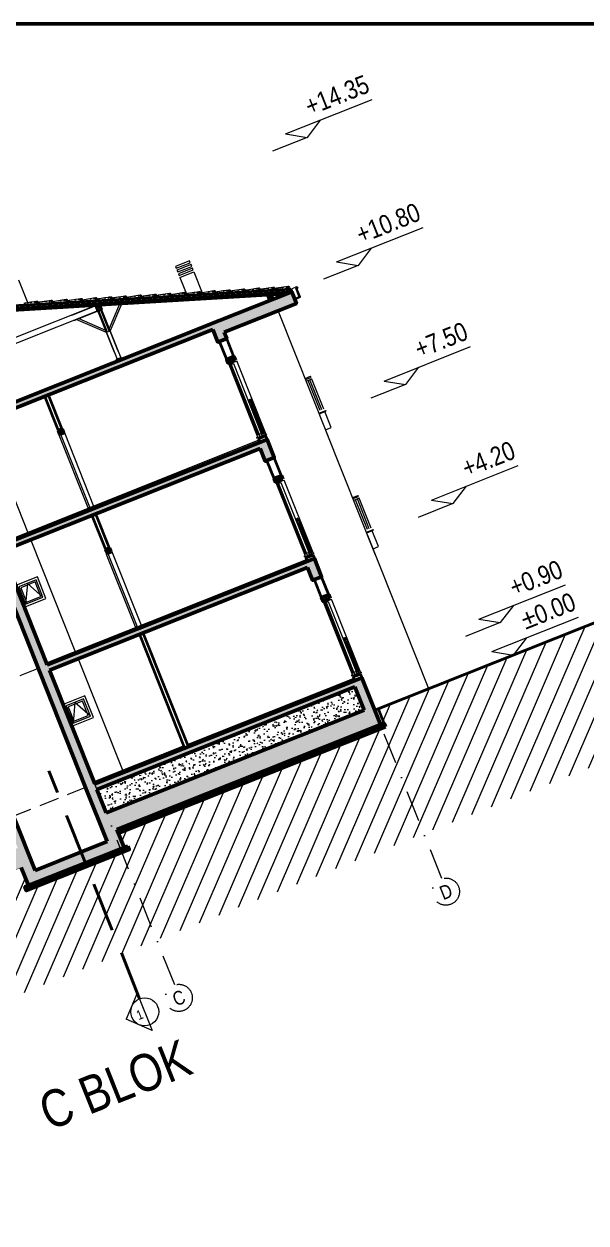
# Model space of a CAD drawing. Header units: millimetres. Extents: x 1811019 to 3717122, y -501178 to -243171.
# Drawn here: x 1822987 to 1823348, y -244002 to -243230 of the extents above; entities that cross this region are included whole.
import ezdxf
from ezdxf.enums import TextEntityAlignment as Align

# ---------------------------------------------------------------- set-up
doc = ezdxf.new("R2010")
doc.units = ezdxf.units.MM
for name, pattern in [('aks line', [0.4001, 0.2, -0.1, 0.0001, -0.1]), ('izdüşüm ön', [9.525, 6.35, -3.175]), ('su yalıtım', [30, 12, -18])]:
    doc.linetypes.add(name, pattern=pattern)
for name, color, linetype, lineweight in [('a_aks_line', 251, 'aks line', 13), ('a_ba', 6, 'Continuous', 50), ('a_doğrama', 251, 'Continuous', 20), ('a_duvar', 255, 'Continuous', 35), ('a_görünüş', 32, 'Continuous', 25), ('a_görünüş_ince', 8, 'Continuous', 20), ('a_görünüş_kalın', 20, 'Continuous', 40), ('a_hatch_ba', 252, 'Continuous', 13), ('a_hatch_misc', 251, 'Continuous', 15), ('a_izdüşüm_ön', 6, 'izdüşüm ön', 9), ('a_kaplama', 40, 'Continuous', 15), ('a_kesit_line', 7, 'izdüşüm ön', 40), ('a_not_malzeme_text', 252, 'Continuous', 5), ('a_not_misc', 144, 'Continuous', 5), ('a_not_text', 7, 'Continuous', 13), ('a_yalıtım_su', 7, 'su yalıtım', 13), ('a_çerçeve_line', 7, 'Continuous', 50)]:
    doc.layers.add(name, color=color, linetype=linetype, lineweight=lineweight)
doc.styles.add('arial_1_18', font='ARIALN.TTF', dxfattribs={"height": 0.2})
doc.styles.get("Standard").update_dxf_attribs({"font": 'ARIALN.TTF'})
pattern_1 = [(45, (-491373.7089, 61297.3185), (-1.122532015, 1.122532015), []), (45, (-491372.5864, 61297.3185), (-1.122532015, 1.122532015), [0.79375, -0.396875])]
pattern_2 = [(45, (-491373.7089, 61297.3185), (-0.5612660076, 0.5612660076), [])]

# ---------------------------------------------------------------- blocks, each defined once
blk = doc.blocks.new('kesit_2_c_blok')
at = {"layer": 'a_ba', "ltscale": 100}
for p, q in [((-490, 220), (-490, 210)), ((-480, 220), (-480, 210))]:
    blk.add_line(p, q, dxfattribs=at)
at = {"layer": 'a_ba'}
for p, q in [((-1390, 0), (-2080, 0)), ((-965, 0), (-1097.5, 0)), ((0, 0), (-740, 0)), ((-1415, -15), (-2055, -15)), ((-965, -15), (-1097.5, -15)), ((-25, -15), (-740, -15))]:
    blk.add_line(p, q, dxfattribs=at)
for points in [[(-765, -15), (-765, 315)], [(-740, 0), (-740, 315)], [(-2055, -15), (-2055, -50), (-2080, -50), (-2080, 0)], [(-1390, 0), (-1390, -50), (-1415, -50), (-1415, -15)], [(-965, -15), (-965, 0)], [(0, 0), (0, -50), (-25, -50), (-25, -15)]]:
    blk.add_lwpolyline(points, dxfattribs=at)
for points in [[(-2080, 220), (-2060, 220), (-2060, 230), (-2080, 230)], [(0, 220), (-20, 220), (-20, 230), (0, 230)]]:
    blk.add_lwpolyline(points, close=True, dxfattribs=at)
at = {"layer": 'a_ba', "ltscale": 100}
for points in [[(-490, 220), (-480, 220)], [(-490, 210), (-480, 210)]]:
    blk.add_lwpolyline(points, dxfattribs=at)
at = {"layer": 'a_doğrama', "linetype": 'Continuous'}
for p, q in [((-493, 7), (-493, 208.1)), ((-493, 208.1), (-488.5, 208.1)), ((-492, 210), (-492, 208.1)), ((-488.5, 7), (-488.5, 208.1)), ((-493, 7), (-488.5, 7))]:
    blk.add_line(p, q, dxfattribs=at)
at = {"layer": 'a_doğrama'}
for points in [[(-2066, 214), (-2072, 214), (-2072, 220), (-2066, 220)], [(-2060, 214), (-2066, 214), (-2066, 220), (-2060, 220)], [(-2059, 218), (-2060, 218), (-2060, 222), (-2058, 222), (-2058, 219)], [(-1475, 160), (-1417, 160), (-1417, 220), (-1475, 220)], [(-738, 160), (-680, 160), (-680, 220), (-738, 220)], [(-21, 218), (-20, 218), (-20, 222), (-22, 222), (-22, 219)], [(-20, 214), (-14, 214), (-14, 220), (-20, 220)], [(-14, 214), (-8, 214), (-8, 220), (-14, 220)], [(-1469, 166), (-1421, 166), (-1421, 214), (-1469, 214)], [(-1465, 170), (-1425, 170), (-1425, 210), (-1465, 210)], [(-734, 166), (-686, 166), (-686, 214), (-734, 214)], [(-730, 170), (-690, 170), (-690, 210), (-730, 210)], [(-2066, 14), (-2072, 14), (-2072, 20), (-2066, 20)], [(-2060, 14), (-2066, 14), (-2066, 20), (-2060, 20)], [(-2059, 16), (-2060, 16), (-2060, 12), (-2058, 12), (-2058, 15)], [(-21, 16), (-20, 16), (-20, 12), (-22, 12), (-22, 15)], [(-20, 14), (-14, 14), (-14, 20), (-20, 20)], [(-14, 14), (-8, 14), (-8, 20), (-14, 20)]]:
    blk.add_lwpolyline(points, close=True, dxfattribs=at)
for points in [[(-2063.5, 214), (-2063.5, 20)], [(-2062.5, 214), (-2062.5, 20)], [(-17.5, 214), (-17.5, 20)], [(-16.5, 214), (-16.5, 20)], [(-2077.5, 102), (-2077.5, 16)], [(-2077.5, 102), (-2076.5, 102)], [(-2076.5, 102), (-2076.5, 16)], [(-3.5, 102), (-3.5, 16)], [(-3.5, 102), (-2.5, 102)], [(-2.5, 102), (-2.5, 16)]]:
    blk.add_lwpolyline(points, dxfattribs=at)
at = {"layer": 'a_doğrama', "linetype": 'Continuous'}
for points in [[(-492, 210), (-490, 210)], [(-480, 210), (-478, 210), (-478, 207), (-488.5, 207)]]:
    blk.add_lwpolyline(points, dxfattribs=at)
at = {"layer": 'a_duvar'}
for p, q in [((-20, 220), (0, 220)), ((-2060, 10), (-2080, 10)), ((-20, 10), (0, 10))]:
    blk.add_line(p, q, dxfattribs=at)
for points in [[(-1650, 0), (-1650, 315)], [(-1640, 0), (-1640, 315)], [(-975, 0), (-975, 315)], [(-965, 0), (-965, 315)], [(-490, 220), (-490, 315)], [(-480, 220), (-480, 315)], [(-2080, 230), (-2080, 280)], [(-2060, 230), (-2060, 280)], [(-1415, 0), (-1415, 280)], [(-1395, 0), (-1395, 280)], [(-20, 230), (-20, 280)], [(0, 230), (0, 280)], [(-2080, 10), (-2080, 0)], [(-2060, 10), (-2060, 0)], [(-20, 10), (-20, 0)], [(0, 10), (0, 0)]]:
    blk.add_lwpolyline(points, dxfattribs=at)
at = {"layer": 'a_görünüş_ince'}
for p, q in [((-2230, 110), (-2245, 110)), ((-2230, 107), (-2245, 107)), ((149.5, 110), (164.5, 110)), ((149.5, 107), (164.5, 107)), ((-2230, 12), (-2249, 12)), ((-2230, 14), (-2248.5, 14)), ((149.5, 14), (168, 14)), ((149.5, 12), (168.5, 12))]:
    blk.add_line(p, q, dxfattribs=at)
for points in [[(-1495, 6), (-1495, 313)], [(-660, 6), (-660, 313)], [(-2230, -50), (-2230, 296)], [(149.5, -50), (149.5, 296)], [(-2082, 218), (-2082, 14)], [(2, 218), (2, 14)], [(-2072, 214), (-2072, 20)], [(-2066, 214), (-2066, 20)], [(-2060, 214), (-2060, 20)], [(-478, 207), (-478, 6)], [(-20, 214), (-20, 20)], [(-14, 214), (-14, 20)], [(-8, 214), (-8, 20)], [(-2245, 107), (-2245, 110)], [(-2245, 19), (-2245, 102)], [(-2245, 102), (-2230, 102)], [(-2240, 19), (-2240, 102)], [(-2235, 19), (-2235, 102)], [(-2080, 16), (-2080, 107)], [(-2074, 16), (-2074, 107)], [(-6, 16), (-6, 107)], [(0, 16), (0, 107)], [(164.5, 102), (149.5, 102)], [(154.5, 19), (154.5, 102)], [(159.5, 19), (159.5, 102)], [(164.5, 107), (164.5, 110)], [(164.5, 19), (164.5, 102)], [(-2248.5, 14), (-2249, 13.5)], [(-2249, 12), (-2249, 13.5)], [(-2245, -32), (-2245, 12)], [(164.5, -32), (164.5, 12)], [(168, 14), (168.5, 13.5)], [(168.5, 12), (168.5, 13.5)], [(-2230, -32), (-2245, -32)], [(149.5, -32), (164.5, -32)]]:
    blk.add_lwpolyline(points, dxfattribs=at)
at = {"layer": 'a_görünüş_kalın'}
for p, q in [((-2074, 110), (-2080, 110)), ((-2077.5, 109), (-2080, 109)), ((-2074, 109), (-2076.5, 109)), ((0, 110), (-6, 110)), ((-3.5, 109), (-6, 109)), ((0, 109), (-2.5, 109))]:
    blk.add_line(p, q, dxfattribs=at)
for points in [[(-2080, 109), (-2080, 110)], [(-2076.5, 107), (-2077.5, 107), (-2077.5, 109)], [(-2076.5, 107), (-2076.5, 109)], [(-2074, 109), (-2074, 110)], [(-6, 109), (-6, 110)], [(-2.5, 107), (-3.5, 107), (-3.5, 109)], [(-2.5, 107), (-2.5, 109)], [(0, 109), (0, 110)]]:
    blk.add_lwpolyline(points, dxfattribs=at)
at = {"layer": 'a_kaplama'}
for p, q in [((-2060, 12), (-2084, 12)), ((-2060, 14), (-2083.5, 14)), ((-20, 14), (3.5, 14)), ((-20, 12), (4, 12))]:
    blk.add_line(p, q, dxfattribs=at)
for points in [[(-2083.5, 14), (-2084, 13.5)], [(-2084, 12), (-2084, 13.5)], [(-2060, 12), (-2060, 14)], [(-20, 12), (-20, 14)], [(3.5, 14), (4, 13.5)], [(4, 12), (4, 13.5)]]:
    blk.add_lwpolyline(points, dxfattribs=at)
at = {"layer": 'a_not_misc'}
for points in [[(-1421, 166), (-1445, 214), (-1469, 166)], [(-686, 166), (-710, 214), (-734, 166)]]:
    blk.add_lwpolyline(points, dxfattribs=at)
blk = doc.blocks.new('sembol_kot kesit')
at = {"layer": 'a_not_misc'}
for p, q in [((40, 24), (-160, 24)), ((-40, 24), (0, 0)), ((40, 24), (0, 0)), ((0, 0), (80, 0))]:
    blk.add_line(p, q, dxfattribs=at)
blk = doc.blocks.new('kesti_vaziyet')
at = {"layer": 'a_hatch_ba'}
h = blk.add_hatch(dxfattribs=at)
h.set_pattern_fill('ANSI33', color=256, scale=0.25)
h.set_pattern_definition(pattern_1)
h.paths.add_polyline_path([(1978, 27.98), (1793, 27.98), (1793, 106.73), (1971.75, 106.73), (1971.75, 97.98), (1978, 97.98), (1978, 110.48), (1793, 110.48), (1793, 189.23), (1971.75, 189.23), (1971.75, 180.48), (1978, 180.48), (1978, 192.98), (1793, 192.98), (1793, 271.73), (1971.75, 271.73), (1971.75, 262.98), (1978, 262.98), (1978, 267.48), (2028, 267.48), (2028, 275.48), (1978, 275.48), (1793, 275.48), (1793, 360.48), (1800.5, 360.48), (1800.5, 364.23), (1734.25, 364.23), (1734.25, 360.48), (1786.75, 360.48), (1786.75, 305.48), (1734.25, 305.48), (1734.25, 301.73), (1786.75, 301.73), (1786.75, 271.73), (1786.75, 189.23), (1786.75, 106.73), (1786.75, 27.98), (1786.75, -9.52), (1736.75, -9.52), (1736.75, 27.98), (1731.75, 27.98), (1703.62, 27.98), (1703.62, 32.32), (1696.87, 32.32), (1696.87, 36.66), (1690.12, 36.66), (1690.12, 41), (1683.37, 41), (1683.37, 45.35), (1676.62, 45.35), (1676.62, 49.69), (1669.04, 49.69), (1669.04, 54.03), (1661.4, 54.03), (1661.4, 58.37), (1653.57, 58.37), (1653.57, 62.71), (1643.08, 62.71), (1643.08, 67.06), (1629.25, 67.06), (1629.25, 63.9), (1643.08, 59.49), (1653.57, 55.08), (1661.4, 50.68), (1669.04, 46.27), (1676.62, 41.86), (1683.37, 37.45), (1690.12, 33.04), (1703.62, 24.23), (1731.75, 24.23), (1731.75, 7.98), (1630.5, 7.98), (1630.5, 27.98), (1458, 27.98), (1458, -4.52), (1729.25, -4.52), (1729.25, -17.02), (1795.5, -17.02), (1795.5, -4.52), (1978, -4.52)])
h.paths.add_polyline_path([(1793, 7.98), (1793, 24.23), (1971.75, 24.23), (1971.75, 7.98)], flags=16)
h.paths.add_polyline_path([(1624.25, 7.98), (1464.25, 7.98), (1464.25, 24.23), (1624.25, 24.23)], flags=16)
h = blk.add_hatch(dxfattribs=at)
h.set_pattern_fill('ANSI33', color=256, scale=0.25)
h.set_pattern_definition(pattern_1)
h.paths.add_polyline_path([(1858, 247.98), (1855.5, 247.98), (1855.5, 245.48), (1858, 245.48)])
h = blk.add_hatch(dxfattribs=at)
h.set_pattern_fill('ANSI33', color=256, scale=0.25)
h.set_pattern_definition(pattern_1)
h.paths.add_polyline_path([(1978, 250.48), (1973, 250.48), (1973, 247.98), (1978, 247.98)])
h = blk.add_hatch(dxfattribs=at)
h.set_pattern_fill('ANSI33', color=256, scale=0.25)
h.set_pattern_definition(pattern_1)
h.paths.add_polyline_path([(1858, 165.48), (1855.5, 165.48), (1855.5, 162.98), (1858, 162.98)])
h = blk.add_hatch(dxfattribs=at)
h.set_pattern_fill('ANSI33', color=256, scale=0.25)
h.set_pattern_definition(pattern_1)
h.paths.add_polyline_path([(1978, 167.98), (1973, 167.98), (1973, 165.48), (1978, 165.48)])
h = blk.add_hatch(dxfattribs=at)
h.set_pattern_fill('ANSI33', color=256, scale=0.25)
h.set_pattern_definition(pattern_1)
h.paths.add_polyline_path([(1978, 85.48), (1973, 85.48), (1973, 82.98), (1978, 82.98)])
h = blk.add_hatch(dxfattribs=at)
h.set_pattern_fill('ANSI31', color=256, scale=0.25)
h.set_pattern_definition(pattern_2)
h.paths.add_polyline_path([(1980.5, -4.52), (1795.5, -4.52), (1795.5, -7.02), (1980.5, -7.02)])
h = blk.add_hatch(dxfattribs=at)
h.set_pattern_fill('ANSI31', color=256, scale=0.25)
h.set_pattern_definition(pattern_2)
h.paths.add_polyline_path([(1798, -17.02), (1726.75, -17.02), (1726.75, -19.52), (1798, -19.52)])
at = {"layer": 'a_hatch_misc'}
h = blk.add_hatch(dxfattribs=at)
h.set_pattern_fill('AR-CONC', color=256, scale=0.05)
h.set_pattern_definition([(50, (-491373.709, 61297.3185), (9.10923345, -0.79695428), [0.9525, -10.4775]), (355, (-491373.709, 61297.318), (-1.76217107, 9.55284226), [0.762, -8.3820292]), (100.4514447, (-491372.95, 61297.252), (7.34706235, 8.7558876), [0.80950044, -8.90451223]), (46.1842, (-491373.709, 61299.858), (13.55395204, -2.1021164), [1.42875, -15.71625]), (96.6355576, (-491372.58, 61299.683), (11.8702067, 12.37130623), [1.21425116, -13.3567804]), (351.1841512, (-491373.709, 61299.858), (11.8702067, 12.37130623), [1.14299835, -12.5729866]), (21, (-491372.439, 61299.2235), (7.58071956, -5.11325991), [0.9525, -10.4775]), (326, (-491372.439, 61299.223), (3.09010142, 9.2093983), [0.762, -8.382]), (71.451445, (-491371.807, 61298.797), (10.67082096, 4.09613844), [0.80950044, -8.90449688]), (37.5, (-491373.709, 61297.3185), (0.154430163, 4.227751944), [0, -8.2804, 0, -8.509, 0, -8.41375]), (7.5, (-491373.709, 61297.3185), (3.340983126, 5.00902874), [0, -4.8514, 0, -8.0899, 0, -3.20675]), (327.5, (-491376.541, 61297.3185), (6.779529758, -0.2864372), [0, -3.175, 0, -9.906, 0, -13.1445]), (317.5, (-491377.811, 61297.3185), (7.40645907, 1.27132455), [0, -4.1275, 0, -6.5786, 0, -9.3345])])
h.paths.add_polyline_path([(1971.75, 7.98), (1971.75, 24.23), (1793, 24.23), (1793, 7.98)])
h = blk.add_hatch(dxfattribs=at)
h.set_pattern_fill('ANSI31', color=256, scale=3)
h.set_pattern_definition([(45, (-1846351.883, 237468.642), (-6.73519209, 6.73519209), [])])
h.paths.add_polyline_path([(0, 0), (0, -80), (2160.5, -80), (2160.5, 5.48), (1980.5, 5.48), (1980.5, -7.02), (1795.5, -7.02), (1795.5, -17.02), (1798, -17.02), (1798, -19.52), (1726.75, -19.52), (1726.75, -17.02), (1729.25, -17.02), (1729.25, -7.02), (1455.5, -7.02), (1455.5, 5.48), (1420.5, 5.48), (1420.5, 2.48), (1218.46, 2.48), (1218.46, -10.52), (1082.21, -10.52), (1082.21, -27.52), (1009.71, -27.52), (1009.71, -10.52), (745.96, -10.52), (745.96, 2.48), (710.96, 2.48), (710.96, 0), (511.08, 0), (511.08, -12.5), (309.83, -12.5), (309.83, -30), (241.08, -30), (241.08, -12.5), (111.08, -12.5), (111.08, 0)])
at = {"layer": 'a_aks_line', "ltscale": 100}
for p, q in [((1793, -111.25), (1793, 46.66)), ((1978, -111.25), (1978, 46.66))]:
    blk.add_line(p, q, dxfattribs=at)
for centre in [(1792.32, -119.98), (1977.32, -119.98)]:
    blk.add_circle(centre, 8.75, dxfattribs=at)
at = {"layer": 'a_ba'}
for p, q in [((1736.75, 27.98), (1736.75, -9.52)), ((1786.75, 27.98), (1786.75, -9.52)), ((1793, 27.98), (1978, 27.98)), ((1793, 24.23), (1971.75, 24.23)), ((1793, 24.23), (1793, 7.98)), ((1971.75, 24.23), (1971.75, 7.98)), ((1978, 27.98), (1978, -4.52)), ((1793, 7.98), (1971.75, 7.98)), ((1729.25, -4.52), (1729.25, -17.02)), ((1795.5, -4.52), (1980.5, -4.52)), ((1795.5, -4.52), (1795.5, -17.02)), ((1795.5, -7.02), (1980.5, -7.02)), ((1736.75, -9.52), (1786.75, -9.52)), ((1729.25, -17.02), (1795.5, -17.02))]:
    blk.add_line(p, q, dxfattribs=at)
for points in [[(1793, 275.48), (1978, 275.48)], [(1793, 271.73), (1971.75, 271.73)], [(1978, 267.48), (1978, 262.98), (1971.75, 262.98), (1971.75, 271.73)], [(1978, 275.48), (2028, 275.48), (2028, 267.48), (1978, 267.48)], [(1786.75, 27.98), (1786.75, 107.98)], [(1793, 27.98), (1793, 106.73)], [(1980.5, -4.52), (1980.5, -7.02)]]:
    blk.add_lwpolyline(points, dxfattribs=at)
for points in [[(1978, 82.98), (1973, 82.98), (1973, 85.48), (1978, 85.48)], [(1798, -17.02), (1798, -19.52), (1726.75, -19.52), (1726.75, -17.02)]]:
    blk.add_lwpolyline(points, close=True, dxfattribs=at)
at = {"layer": 'a_doğrama'}
for points in [[(1793, 67.98), (1808, 67.98), (1808, 82.98), (1793, 82.98)], [(1794.5, 69.48), (1806.5, 69.48), (1806.5, 81.48), (1794.5, 81.48)], [(1795.5, 70.48), (1805.5, 70.48), (1805.5, 80.48), (1795.5, 80.48)], [(1972.75, 82.48), (1973, 82.48), (1973, 83.48), (1972.5, 83.48), (1972.5, 82.73)], [(1973, 81.48), (1974.5, 81.48), (1974.5, 82.98), (1973, 82.98)], [(1974.5, 81.48), (1976, 81.48), (1976, 82.98), (1974.5, 82.98)], [(1972.75, 31.98), (1973, 31.98), (1973, 30.98), (1972.5, 30.98), (1972.5, 31.73)], [(1973, 31.48), (1974.5, 31.48), (1974.5, 32.98), (1973, 32.98)], [(1974.5, 31.48), (1976, 31.48), (1976, 32.98), (1974.5, 32.98)]]:
    blk.add_lwpolyline(points, close=True, dxfattribs=at)
for points in [[(1973.62, 81.48), (1973.62, 32.98)], [(1973.87, 81.48), (1973.87, 32.98)], [(1977.12, 53.48), (1977.12, 31.98)], [(1977.12, 53.48), (1977.37, 53.48)], [(1977.37, 53.48), (1977.37, 31.98)]]:
    blk.add_lwpolyline(points, dxfattribs=at)
at = {"layer": 'a_duvar'}
for p, q in [((1855.5, 27.98), (1855.5, 106.73)), ((1858, 27.98), (1858, 106.73)), ((1973, 82.98), (1978, 82.98)), ((1973, 30.48), (1978, 30.48))]:
    blk.add_line(p, q, dxfattribs=at)
for points in [[(1973, 85.48), (1973, 97.98)], [(1978, 85.48), (1978, 97.98)], [(1973, 30.48), (1973, 27.98)], [(1978, 30.48), (1978, 27.98)]]:
    blk.add_lwpolyline(points, dxfattribs=at)
blk.add_lwpolyline([(1980.5, -4.52), (1980.5, 5.48), (1978, 5.48), (1978, -4.52)], close=True, dxfattribs=at)
at = {"layer": 'a_görünüş'}
for points in [[(2028, 277.32), (2028, 270.48), (2031.75, 270.48), (2031.75, 277.07)], [(2028, 277.32), (2028.25, 277.32)], [(2028.25, 277.32), (2028.25, 270.73), (2031.5, 270.73), (2031.5, 277.32)], [(2031.5, 277.32), (2032.25, 277.32)], [(2032.25, 277.32), (2032.25, 276.32), (2032, 276.32), (2032, 277.07), (2031.75, 277.07)]]:
    blk.add_lwpolyline(points, dxfattribs=at)
at = {"layer": 'a_görünüş_ince'}
for p, q in [((1867.5, 347.57), (1867.5, 330.29)), ((1964.5, 310.78), (1964.5, 298.28)), ((1974.25, 310.78), (1974.25, 295.06)), ((2015.38, 5.48), (2015.38, 111.73)), ((1813, 107.98), (1813, 27.98))]:
    blk.add_line(p, q, dxfattribs=at)
at = {"layer": 'a_görünüş_ince', "lineweight": 20}
for p, q in [((1907.5, 295.17), (1892.5, 310.17)), ((1894.27, 310.17), (1907.5, 296.94)), ((1907.5, 310.17), (1910, 313.92)), ((1910, 310.17), (1907.5, 313.92)), ((1907.5, 310.17), (1910, 313.92)), ((1910, 310.17), (1907.5, 313.92)), ((1910, 310.17), (1907.5, 313.92)), ((1907.5, 310.17), (1910, 313.92)), ((1907.5, 281.36), (1907.5, 310.17)), ((1908.13, 295.17), (1908.13, 310.17)), ((1909.38, 310.17), (1909.38, 295.17)), ((1910, 281.36), (1910, 310.17)), ((1922.15, 309.09), (1910, 296.94)), ((1910, 295.17), (1923.48, 308.65)), ((1909.38, 295.17), (1908.13, 295.17)), ((2012.64, 275.48), (2015.14, 279.23)), ((2015.14, 275.48), (2012.64, 279.23)), ((1906.88, 276.73), (1910.63, 276.73)), ((1906.88, 276.73), (1906.88, 275.48)), ((1906.88, 276.73), (1910.63, 276.73)), ((1906.88, 276.73), (1906.88, 275.48)), ((1910.63, 276.73), (1906.88, 276.73)), ((1906.88, 276.73), (1906.88, 275.48)), ((1906.88, 275.48), (1910.5, 275.48)), ((1910.63, 275.48), (1907, 275.48)), ((1910.63, 275.48), (1907, 275.48)), ((1910.63, 276.73), (1910.63, 275.48)), ((1910.63, 276.73), (1910.63, 275.48)), ((1910.63, 276.73), (1910.63, 275.48))]:
    blk.add_line(p, q, dxfattribs=at)
at = {"layer": 'a_görünüş_ince', "flags": 128}
blk.add_lwpolyline([(1871.65, 330.34), (1871.7, 330.78), (1869.72, 331.24), (1869.6, 330.92), (1869.35, 330.97), (1869.39, 331.32), (1865.82, 332.14), (1865.67, 332.05), (1865.02, 332.2)], dxfattribs=at)
for points in [[(1865, 332.46), (1865.73, 332.29), (1865.76, 332.42), (1873.19, 330.69, -0.414214), (1873.75, 329.79), (1873.69, 329.55), (1873.45, 329.61), (1873.48, 329.73, 0.414214), (1873.01, 330.48), (1872.96, 330.49), (1872.72, 329.77), (1872.47, 329.83), (1872.57, 330.58), (1872.03, 330.7), (1871.89, 330.29), (1871.65, 330.34), (1871.89, 330.29)], [(1880.7, 327.35), (1880.76, 327.78), (1878.78, 328.24), (1878.65, 327.92), (1878.41, 327.97), (1878.44, 328.32), (1874.88, 329.14), (1874.73, 329.05), (1874.08, 329.2), (1873.86, 328.61), (1873.61, 328.67), (1873.68, 329.29), (1872.9, 329.47), (1872.99, 329.84), (1873.35, 329.76), (1873.33, 329.63), (1873.81, 329.52), (1873.84, 329.64), (1874.08, 329.59), (1874.06, 329.46), (1874.79, 329.29), (1874.81, 329.42), (1882.24, 327.69, -0.414214), (1882.8, 326.79), (1882.75, 326.55), (1882.5, 326.61), (1882.53, 326.73, 0.414214), (1882.06, 327.48), (1882.02, 327.49), (1881.77, 326.78), (1881.53, 326.83), (1881.62, 327.58), (1881.09, 327.7), (1880.95, 327.29), (1880.7, 327.35), (1880.95, 327.29)], [(1889.76, 324.35), (1889.81, 324.78), (1887.83, 325.24), (1887.71, 324.92), (1887.47, 324.98), (1887.5, 325.32), (1883.94, 326.15), (1883.79, 326.05), (1883.13, 326.2), (1882.91, 325.61), (1882.67, 325.67), (1882.74, 326.3), (1881.96, 326.48), (1882.04, 326.84), (1882.41, 326.76), (1882.38, 326.64), (1882.87, 326.52), (1882.9, 326.64), (1883.14, 326.59), (1883.11, 326.47), (1883.84, 326.3), (1883.87, 326.42), (1891.3, 324.69, -0.414214), (1891.86, 323.79), (1891.8, 323.55), (1891.56, 323.61), (1891.59, 323.73, 0.414214), (1891.12, 324.48), (1891.07, 324.49), (1890.83, 323.78), (1890.59, 323.83), (1890.68, 324.58), (1890.15, 324.71), (1890, 324.29), (1889.76, 324.35), (1890, 324.29)], [(1898.81, 321.35), (1898.87, 321.78), (1896.89, 322.24), (1896.77, 321.92), (1896.52, 321.98), (1896.55, 322.32), (1892.99, 323.15), (1892.84, 323.05), (1892.19, 323.21), (1891.97, 322.61), (1891.73, 322.67), (1891.79, 323.3), (1891.02, 323.48), (1891.1, 323.84), (1891.47, 323.76), (1891.44, 323.64), (1891.93, 323.52), (1891.95, 323.65), (1892.2, 323.59), (1892.17, 323.47), (1892.9, 323.3), (1892.93, 323.42), (1900.36, 321.7, -0.414214), (1900.92, 320.8), (1900.86, 320.55), (1900.62, 320.61), (1900.64, 320.73, 0.414214), (1900.18, 321.48), (1900.13, 321.49), (1899.89, 320.78), (1899.64, 320.83), (1899.74, 321.58), (1899.2, 321.71), (1899.06, 321.29), (1898.81, 321.35), (1899.06, 321.29)], [(1907.87, 318.35), (1907.92, 318.79), (1905.95, 319.24), (1905.82, 318.92), (1905.58, 318.98), (1905.61, 319.32), (1902.05, 320.15), (1901.9, 320.06), (1901.24, 320.21), (1901.03, 319.62), (1900.78, 319.67), (1900.85, 320.3), (1900.07, 320.48), (1900.16, 320.84), (1900.52, 320.76), (1900.49, 320.64), (1900.98, 320.52), (1901.01, 320.65), (1901.25, 320.59), (1901.23, 320.47), (1901.96, 320.3), (1901.98, 320.42), (1909.41, 318.7, -0.414214), (1909.97, 317.8), (1909.92, 317.55), (1909.67, 317.61), (1909.7, 317.73, 0.414214), (1909.23, 318.48), (1909.19, 318.49), (1908.94, 317.78), (1908.7, 317.84), (1908.79, 318.58), (1908.26, 318.71), (1908.11, 318.29), (1907.87, 318.35), (1908.11, 318.29)], [(1916.93, 315.35), (1916.98, 315.79), (1915, 316.25), (1914.88, 315.92), (1914.64, 315.98), (1914.67, 316.32), (1911.11, 317.15), (1910.96, 317.06), (1910.3, 317.21), (1910.08, 316.62), (1909.84, 316.67), (1909.91, 317.3), (1909.13, 317.48), (1909.21, 317.85), (1909.58, 317.76), (1909.55, 317.64), (1910.04, 317.53), (1910.07, 317.65), (1910.31, 317.59), (1910.28, 317.47), (1911.01, 317.3), (1911.04, 317.42), (1918.47, 315.7, -0.414214), (1919.03, 314.8), (1918.97, 314.55), (1918.73, 314.61), (1918.76, 314.73, 0.414214), (1918.29, 315.48), (1918.24, 315.49), (1918, 314.78), (1917.76, 314.84), (1917.85, 315.59), (1917.32, 315.71), (1917.17, 315.29), (1916.93, 315.35), (1917.17, 315.29)], [(1925.98, 312.35), (1926.04, 312.79), (1924.06, 313.25), (1923.94, 312.92), (1923.69, 312.98), (1923.72, 313.33), (1920.16, 314.15), (1920.01, 314.06), (1919.36, 314.21), (1919.14, 313.62), (1918.9, 313.67), (1918.96, 314.3), (1918.19, 314.48), (1918.27, 314.85), (1918.64, 314.76), (1918.61, 314.64), (1919.09, 314.53), (1919.12, 314.65), (1919.37, 314.59), (1919.34, 314.47), (1920.07, 314.3), (1920.1, 314.42), (1927.52, 312.7, -0.414214), (1928.09, 311.8), (1928.03, 311.56), (1927.79, 311.61), (1927.81, 311.73, 0.414214), (1927.35, 312.48), (1927.3, 312.5), (1927.06, 311.78), (1926.81, 311.84), (1926.91, 312.59), (1926.37, 312.71), (1926.23, 312.3), (1925.98, 312.35), (1926.23, 312.3)], [(1935.04, 309.35), (1935.09, 309.79), (1933.11, 310.25), (1932.99, 309.93), (1932.75, 309.98), (1932.78, 310.33), (1929.22, 311.15), (1929.07, 311.06), (1928.41, 311.21), (1928.2, 310.62), (1927.95, 310.68), (1928.02, 311.3), (1927.24, 311.48), (1927.33, 311.85), (1927.69, 311.76), (1927.66, 311.64), (1928.15, 311.53), (1928.18, 311.65), (1928.42, 311.59), (1928.39, 311.47), (1929.13, 311.3), (1929.15, 311.42), (1936.58, 309.7, -0.414214), (1937.14, 308.8), (1937.09, 308.56), (1936.84, 308.61), (1936.87, 308.74, 0.414214), (1936.4, 309.49), (1936.36, 309.5), (1936.11, 308.78), (1935.87, 308.84), (1935.96, 309.59), (1935.43, 309.71), (1935.28, 309.3), (1935.04, 309.35), (1935.28, 309.3)], [(1944.1, 306.35), (1944.15, 306.79), (1942.17, 307.25), (1942.05, 306.93), (1941.8, 306.98), (1941.84, 307.33), (1938.28, 308.15), (1938.13, 308.06), (1937.47, 308.21), (1937.25, 307.62), (1937.01, 307.68), (1937.08, 308.3), (1936.3, 308.48), (1936.38, 308.85), (1936.75, 308.76), (1936.72, 308.64), (1937.21, 308.53), (1937.24, 308.65), (1937.48, 308.6), (1937.45, 308.47), (1938.18, 308.3), (1938.21, 308.43), (1945.64, 306.7, -0.414214), (1946.2, 305.8), (1946.14, 305.56), (1945.9, 305.62), (1945.93, 305.74, 0.414214), (1945.46, 306.49), (1945.41, 306.5), (1945.17, 305.78), (1944.92, 305.84), (1945.02, 306.59), (1944.48, 306.71), (1944.34, 306.3), (1944.1, 306.35), (1944.34, 306.3)], [(1953.15, 303.36), (1953.21, 303.79), (1951.23, 304.25), (1951.1, 303.93), (1950.86, 303.99), (1950.89, 304.33), (1947.33, 305.16), (1947.18, 305.06), (1946.53, 305.21), (1946.31, 304.62), (1946.07, 304.68), (1946.13, 305.31), (1945.36, 305.49), (1945.44, 305.85), (1945.81, 305.77), (1945.78, 305.64), (1946.26, 305.53), (1946.29, 305.65), (1946.54, 305.6), (1946.51, 305.47), (1947.24, 305.31), (1947.27, 305.43), (1954.69, 303.7, -0.414214), (1955.26, 302.8), (1955.2, 302.56), (1954.96, 302.62), (1954.98, 302.74, 0.414214), (1954.52, 303.49), (1954.47, 303.5), (1954.22, 302.79), (1953.98, 302.84), (1954.07, 303.59), (1953.54, 303.71), (1953.4, 303.3), (1953.15, 303.36), (1953.4, 303.3)], [(1962.21, 300.36), (1962.26, 300.79), (1960.28, 301.25), (1960.16, 300.93), (1959.92, 300.99), (1959.95, 301.33), (1956.39, 302.16), (1956.24, 302.06), (1955.58, 302.21), (1955.37, 301.62), (1955.12, 301.68), (1955.19, 302.31), (1954.41, 302.49), (1954.5, 302.85), (1954.86, 302.77), (1954.83, 302.65), (1955.32, 302.53), (1955.35, 302.65), (1955.59, 302.6), (1955.56, 302.48), (1956.29, 302.31), (1956.32, 302.43), (1963.75, 300.71, -0.414214), (1964.31, 299.8), (1964.26, 299.56), (1964.01, 299.62), (1964.04, 299.74, 0.414214), (1963.57, 300.49), (1963.53, 300.5), (1963.28, 299.79), (1963.04, 299.84), (1963.13, 300.59), (1962.6, 300.72), (1962.45, 300.3), (1962.21, 300.36), (1962.45, 300.3)], [(1971.27, 297.36), (1971.32, 297.79), (1969.34, 298.25), (1969.22, 297.93), (1968.97, 297.99), (1969.01, 298.33), (1965.44, 299.16), (1965.29, 299.06), (1964.64, 299.22), (1964.42, 298.62), (1964.18, 298.68), (1964.24, 299.31), (1963.47, 299.49), (1963.55, 299.85), (1963.92, 299.77), (1963.89, 299.65), (1964.38, 299.53), (1964.41, 299.66), (1964.65, 299.6), (1964.62, 299.48), (1965.35, 299.31), (1965.38, 299.43), (1972.81, 297.71, -0.414214), (1973.37, 296.81), (1973.31, 296.56), (1973.07, 296.62), (1973.1, 296.74, 0.414214), (1972.63, 297.49), (1972.58, 297.5), (1972.34, 296.79), (1972.09, 296.85), (1972.19, 297.59), (1971.65, 297.72), (1971.51, 297.3), (1971.27, 297.36), (1971.51, 297.3)], [(1980.32, 294.36), (1980.38, 294.8), (1978.4, 295.26), (1978.27, 294.93), (1978.03, 294.99), (1978.06, 295.33), (1974.5, 296.16), (1974.35, 296.07), (1973.7, 296.22), (1973.48, 295.63), (1973.24, 295.68), (1973.3, 296.31), (1972.52, 296.49), (1972.61, 296.85), (1972.97, 296.77), (1972.95, 296.65), (1973.43, 296.53), (1973.46, 296.66), (1973.71, 296.6), (1973.68, 296.48), (1974.41, 296.31), (1974.44, 296.43), (1981.86, 294.71, -0.414214), (1982.42, 293.81), (1982.37, 293.56), (1982.12, 293.62), (1982.15, 293.74, 0.414214), (1981.69, 294.49), (1981.64, 294.5), (1981.39, 293.79), (1981.15, 293.85), (1981.24, 294.59), (1980.71, 294.72), (1980.57, 294.3), (1980.32, 294.36), (1980.57, 294.3)], [(1989.38, 291.36), (1989.43, 291.8), (1987.45, 292.26), (1987.33, 291.93), (1987.09, 291.99), (1987.12, 292.33), (1983.56, 293.16), (1983.41, 293.07), (1982.75, 293.22), (1982.54, 292.63), (1982.29, 292.68), (1982.36, 293.31), (1981.58, 293.49), (1981.67, 293.86), (1982.03, 293.77), (1982, 293.65), (1982.49, 293.54), (1982.52, 293.66), (1982.76, 293.6), (1982.73, 293.48), (1983.46, 293.31), (1983.49, 293.43), (1990.92, 291.71, -0.414214), (1991.48, 290.81), (1991.42, 290.57), (1991.18, 290.62), (1991.21, 290.74, 0.414214), (1990.74, 291.49), (1990.7, 291.5), (1990.45, 290.79), (1990.21, 290.85), (1990.3, 291.6), (1989.77, 291.72), (1989.62, 291.3), (1989.38, 291.36), (1989.62, 291.3)], [(1998.44, 288.36), (1998.49, 288.8), (1996.51, 289.26), (1996.39, 288.94), (1996.14, 288.99), (1996.18, 289.34), (1992.61, 290.16), (1992.46, 290.07), (1991.81, 290.22), (1991.59, 289.63), (1991.35, 289.69), (1991.41, 290.31), (1990.64, 290.49), (1990.72, 290.86), (1991.09, 290.77), (1991.06, 290.65), (1991.55, 290.54), (1991.57, 290.66), (1991.82, 290.6), (1991.79, 290.48), (1992.52, 290.31), (1992.55, 290.43), (1999.98, 288.71, -0.414214), (2000.54, 287.81), (2000.48, 287.57), (2000.24, 287.62), (2000.27, 287.74, 0.414214), (1999.8, 288.49), (1999.75, 288.51), (1999.51, 287.79), (1999.26, 287.85), (1999.36, 288.6), (1998.82, 288.72), (1998.68, 288.31), (1998.44, 288.36), (1998.68, 288.31)], [(2007.49, 285.36), (2007.55, 285.8), (2005.57, 286.26), (2005.44, 285.94), (2005.2, 285.99), (2005.23, 286.34), (2001.67, 287.16), (2001.52, 287.07), (2000.87, 287.22), (2000.65, 286.63), (2000.4, 286.69), (2000.47, 287.31), (1999.69, 287.49), (1999.78, 287.86), (2000.14, 287.77), (2000.12, 287.65), (2000.6, 287.54), (2000.63, 287.66), (2000.87, 287.6), (2000.85, 287.48), (2001.58, 287.31), (2001.6, 287.43), (2009.03, 285.71, -0.414214), (2009.59, 284.81), (2009.54, 284.57), (2009.29, 284.62), (2009.32, 284.75, 0.414214), (2008.85, 285.5), (2008.81, 285.51), (2008.56, 284.79), (2008.32, 284.85), (2008.41, 285.6), (2007.88, 285.72), (2007.74, 285.31), (2007.49, 285.36), (2007.74, 285.31)], [(2016.55, 282.36), (2016.6, 282.8), (2014.62, 283.26), (2014.5, 282.94), (2014.26, 282.99), (2014.29, 283.34), (2010.73, 284.16), (2010.58, 284.07), (2009.92, 284.22), (2009.7, 283.63), (2009.46, 283.69), (2009.53, 284.31), (2008.75, 284.49), (2008.83, 284.86), (2009.2, 284.77), (2009.17, 284.65), (2009.66, 284.54), (2009.69, 284.66), (2009.93, 284.61), (2009.9, 284.48), (2010.63, 284.31), (2010.66, 284.44), (2018.09, 282.71, -0.414214), (2018.65, 281.81), (2018.59, 281.57), (2018.35, 281.63), (2018.38, 281.75, 0.414214), (2017.91, 282.5), (2017.86, 282.51), (2017.62, 281.8), (2017.38, 281.85), (2017.47, 282.6), (2016.94, 282.72), (2016.79, 282.31), (2016.55, 282.36), (2016.79, 282.31)], [(2025.6, 279.37), (2025.66, 279.8), (2023.68, 280.26), (2023.56, 279.94), (2023.31, 280), (2023.34, 280.34), (2019.78, 281.17), (2019.63, 281.07), (2018.98, 281.22), (2018.76, 280.63), (2018.52, 280.69), (2018.58, 281.32), (2017.81, 281.5), (2017.89, 281.86), (2018.26, 281.78), (2018.23, 281.65), (2018.72, 281.54), (2018.74, 281.66), (2018.99, 281.61), (2018.96, 281.48), (2019.69, 281.32), (2019.72, 281.44), (2027.15, 279.71, -0.414214), (2027.71, 278.81), (2027.65, 278.57), (2027.41, 278.63), (2027.43, 278.75, 0.414214), (2026.97, 279.5), (2026.92, 279.51), (2026.68, 278.8), (2026.43, 278.85), (2026.53, 279.6), (2025.99, 279.72), (2025.85, 279.31), (2025.6, 279.37), (2025.85, 279.31)]]:
    blk.add_lwpolyline(points, format="xyb", dxfattribs=at)
at = {"layer": 'a_görünüş_ince'}
for points in [[(1974.25, 318.28), (1964.5, 318.28), (1964.5, 317.03), (1974.25, 317.03)], [(1974.25, 315.78), (1964.5, 315.78), (1964.5, 314.53), (1974.25, 314.53)], [(1974.25, 313.28), (1964.5, 313.28), (1964.5, 312.03), (1974.25, 312.03)]]:
    blk.add_lwpolyline(points, close=True, dxfattribs=at)
at = {"layer": 'a_görünüş_ince', "lineweight": 20}
for points in [[(1907.5, 313.92), (1796, 313.92)], [(1907.5, 310.17), (1796, 310.17)], [(1891, 313.92), (1910, 313.92)], [(1891, 310.17), (1910, 310.17)], [(1907.5, 310.17), (1907.5, 276.73)], [(1907.5, 310.17), (1907.5, 276.73)], [(1907.5, 310.17), (1907.5, 276.73)], [(1910, 310.17), (1910, 276.73)], [(1910, 310.17), (1910, 276.73)], [(1910, 310.17), (1910, 276.73)]]:
    blk.add_lwpolyline(points, dxfattribs=at)
at = {"layer": 'a_görünüş_ince'}
for points in [[(1964.5, 310.78), (1974.25, 310.78)], [(2031.07, 277.32), (2028.65, 277.32)], [(1973, 81.48), (1973, 32.98)], [(1974.5, 81.48), (1974.5, 32.98)], [(1976, 81.48), (1976, 32.98)], [(1978.5, 82.48), (1978.5, 31.48)], [(1976.5, 31.98), (1976.5, 54.73)], [(1978, 31.98), (1978, 54.73)]]:
    blk.add_lwpolyline(points, dxfattribs=at)
at = {"layer": 'a_görünüş_kalın'}
for p, q in [((1978, 55.48), (1976.5, 55.48)), ((1977.12, 55.23), (1976.5, 55.23)), ((1978, 55.23), (1977.37, 55.23)), ((2160.5, 5.48), (1978, 5.48))]:
    blk.add_line(p, q, dxfattribs=at)
for points in [[(2028, 277.32), (1793.5, 354.71)], [(2028, 275.48), (1793.5, 352.86)], [(1907.5, 313.92), (1796, 350.72)], [(2012.64, 279.23), (1910, 313.1)], [(2024.01, 275.48), (2015.14, 278.4)], [(2028, 275.48), (2028, 277.32)], [(1976.5, 55.23), (1976.5, 55.48)], [(1977.37, 54.73), (1977.12, 54.73), (1977.12, 55.23)], [(1977.37, 54.73), (1977.37, 55.23)], [(1978, 55.23), (1978, 55.48)]]:
    blk.add_lwpolyline(points, dxfattribs=at)
for points in [[(1907.5, 313.92), (1910, 313.92), (1910, 310.17), (1907.5, 310.17)], [(1907.5, 313.92), (1910, 313.92), (1910, 310.17), (1907.5, 310.17)], [(1910, 313.92), (1907.5, 313.92), (1907.5, 310.17), (1910, 310.17)], [(2012.64, 279.23), (2015.14, 279.23), (2015.14, 275.48), (2012.64, 275.48)]]:
    blk.add_lwpolyline(points, close=True, dxfattribs=at)
at = {"layer": 'a_izdüşüm_ön', "ltscale": 2}
for points in [[(1786.75, 110.48), (1736.75, 110.48)], [(1786.75, 27.98), (1736.75, 27.98)]]:
    blk.add_lwpolyline(points, dxfattribs=at)
at = {"layer": 'a_kaplama'}
for p, q in [((1973, 31.48), (1978.87, 31.48)), ((1973, 30.98), (1979, 30.98))]:
    blk.add_line(p, q, dxfattribs=at)
for points in [[(1973, 194.48), (1793, 194.48)], [(1793, 111.98), (1973, 111.98)], [(1973, 30.98), (1973, 31.48)], [(1978.87, 31.48), (1979, 31.35)], [(1979, 30.98), (1979, 31.35)], [(1855.5, 29.48), (1793, 29.48)], [(1973, 29.48), (1858, 29.48)]]:
    blk.add_lwpolyline(points, dxfattribs=at)
at = {"layer": 'a_kesit_line', "ltscale": 5}
blk.add_line((1768.69, -111.24), (1768.69, 46.66), dxfattribs=at)
at = {"layer": 'a_not_misc'}
for p, q in [((1768.69, -107.31), (1755.77, -120.24)), ((1768.69, -107.31), (1768.69, -133.17)), ((1768.69, -133.17), (1755.77, -120.24))]:
    blk.add_line(p, q, dxfattribs=at)
blk.add_lwpolyline([(1806.5, 69.48), (1800.5, 81.48), (1794.5, 69.48)], dxfattribs=at)
blk.add_circle((1768.69, -120.24), 9, dxfattribs=at)
at = {"layer": 'a_yalıtım_su', "const_width": 0.25}
blk.add_lwpolyline([(1458, 5.48), (1458, -4.52), (1729.25, -4.52), (1729.25, -17.02), (1795.5, -17.02), (1795.5, -4.52), (1978, -4.52), (1978, 5.48)], dxfattribs=at)
at = {"layer": 'a_ba', "xscale": 0.25, "yscale": 0.25, "zscale": 0.25}
for p in [(1978, 192.98), (1978, 110.48)]:
    blk.add_blockref('kesit_2_c_blok', p, dxfattribs=at)
at = {"layer": 'a_not_misc', "xscale": -0.3000000000465661, "yscale": 0.3000000000465661, "zscale": 0.3000000000465661}
for p in [(2073.87, 364.23), (2073.87, 275.48), (2073.87, 192.98), (2073.87, 110.48), (2073.87, 27.98), (2073.87, 5.48)]:
    blk.add_blockref('sembol_kot kesit', p, dxfattribs=at)
at = {"layer": 'a_aks_line', "ltscale": 100, "style": 'arial_1_18'}
for s, p in [('C', (1792.37, -124.53)), ('D', (1977.37, -124.53))]:
    blk.add_text(s, height=9, dxfattribs=at).set_placement(p, align=Align.CENTER)
at = {"layer": 'a_kesit_line', "ltscale": 5, "text_generation_flag": 6}
blk.add_text('1', height=6, rotation=180, dxfattribs=at).set_placement((1764.96, -123.79), align=Align.CENTER)
at = {"layer": 'a_not_text'}
for s, p in [('+14.35', (2080.61, 376.43)), ('+10.80', (2080.72, 287.68)), ('+7.50', (2088.37, 205.18)), ('+4.20', (2088.37, 122.68)), ('+0.90', (2088.37, 40.18)), ('%%P0.00', (2087.31, 17.68))]:
    blk.add_text(s, height=12, dxfattribs=at).set_placement(p)

msp = doc.modelspace()

# ---------------------------------------------------------------- linework, layer by layer
at = {"layer": 'a_çerçeve_line'}
msp.add_line((1824642.03, -243230.37), (1819542.64, -243230.37), dxfattribs=at)

# ---------------------------------------------------------------- block references
at = {"layer": 'a_not_malzeme_text', "rotation": 21.69869791178304}
msp.add_blockref('kesti_vaziyet', (1821376.72, -244408.58), dxfattribs=at)

# ---------------------------------------------------------------- texts
at = {"layer": 'a_not_text'}
msp.add_text('C BLOK', height=24, rotation=21.6987, dxfattribs=at).set_placement((1823003.03, -243943.06))

doc.saveas('drawing.dxf')
